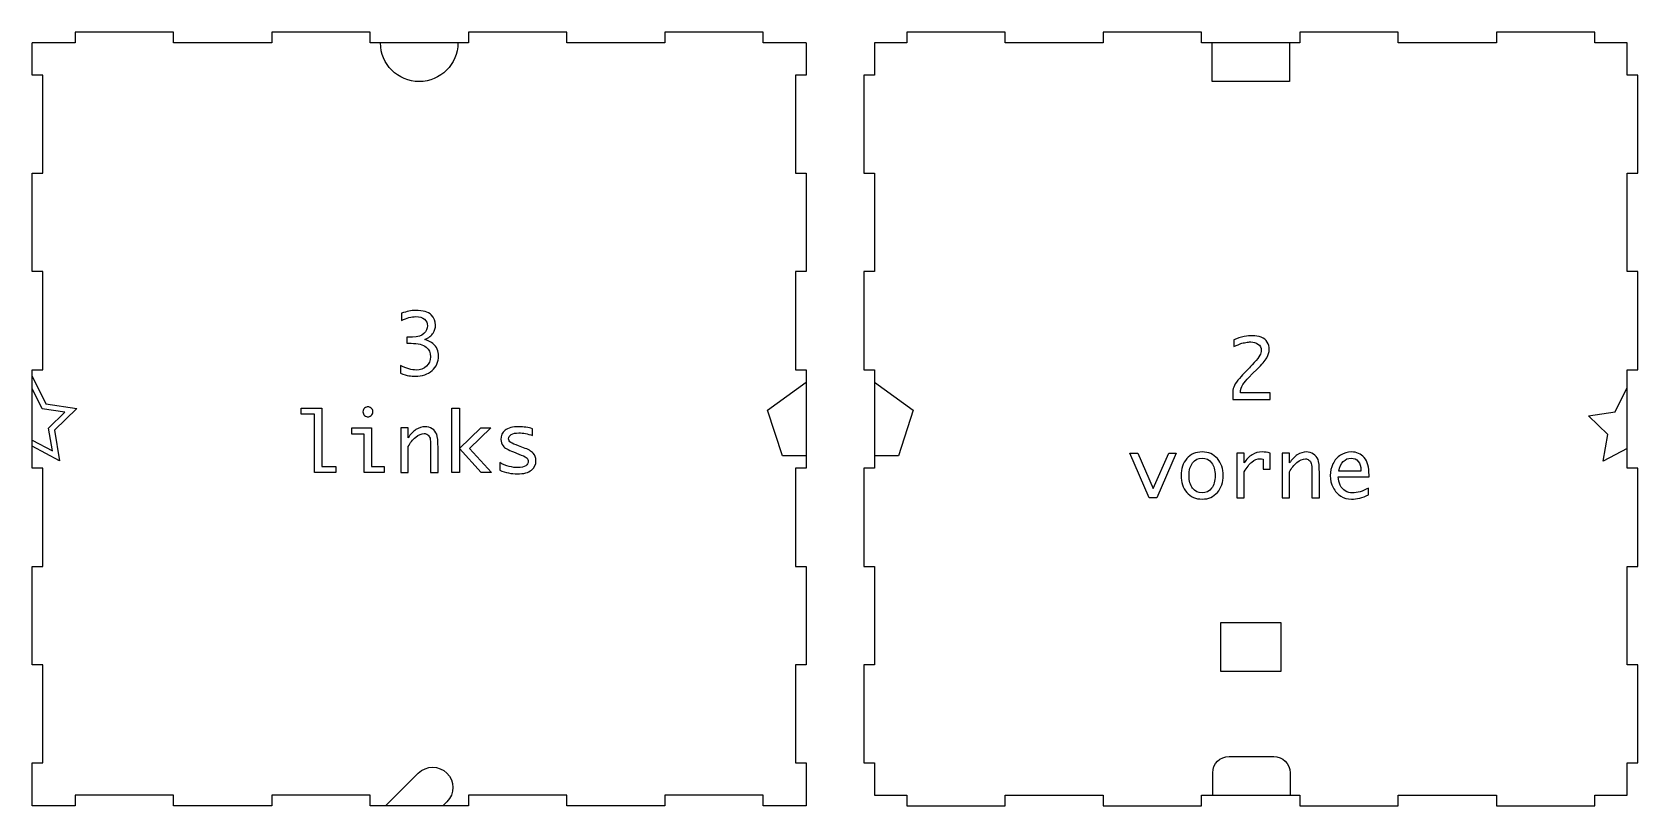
# Model space of a CAD drawing. Extents: x 1086 to 1928, y 87 to 717.
# Drawn here: x 1086.3 to 1501.1, y 516.9 to 716.9 of the extents above; entities that cross this region are included whole.
import ezdxf

# ---------------------------------------------------------------- set-up
doc = ezdxf.new("R2010")
doc.units = 0
doc.header["$MEASUREMENT"] = 0
doc.layers.add('EBENE_1', color=7, linetype='CONTINUOUS')

msp = doc.modelspace()

# ---------------------------------------------------------------- linework, layer by layer
at = {"layer": 'EBENE_1', "color": 5}
for points in [[(1286.26, 714.11), (1275.16, 714.11), (1275.16, 716.9), (1249.76, 716.9), (1249.76, 714.11), (1224.36, 714.11), (1224.36, 716.9), (1198.96, 716.9), (1198.96, 714.11), (1173.56, 714.11), (1173.56, 716.9), (1148.16, 716.9), (1148.16, 714.11), (1122.76, 714.11), (1122.76, 716.9), (1097.36, 716.9), (1097.36, 714.11), (1086.26, 714.11)], [(1086.26, 516.9), (1086.26, 528), (1089.05, 528), (1089.05, 553.4), (1086.26, 553.4), (1086.26, 578.8), (1089.05, 578.8), (1089.05, 604.2), (1086.26, 604.2), (1086.26, 629.6), (1089.05, 629.6), (1089.05, 655), (1086.26, 655), (1086.26, 680.4), (1089.05, 680.4), (1089.05, 705.8), (1086.26, 705.8), (1086.26, 714.11)], [(1286.26, 714.11), (1286.26, 705.8), (1283.46, 705.8), (1283.46, 680.4), (1286.26, 680.4), (1286.26, 655), (1283.46, 655), (1283.46, 629.6), (1286.26, 629.6), (1286.26, 604.2), (1283.46, 604.2), (1283.46, 578.8), (1286.26, 578.8), (1286.26, 553.4), (1283.46, 553.4), (1283.46, 528), (1286.26, 528), (1286.26, 516.9)], [(1303.9, 714.11), (1303.9, 705.8), (1301.1, 705.8), (1301.1, 680.4), (1303.9, 680.4), (1303.9, 655), (1301.1, 655), (1301.1, 629.6), (1303.9, 629.6), (1303.9, 604.2), (1301.1, 604.2), (1301.1, 578.8), (1303.9, 578.8), (1303.9, 553.4), (1301.1, 553.4), (1301.1, 528), (1303.9, 528), (1303.9, 519.7)], [(1498.31, 714.11), (1490, 714.11), (1490, 716.9), (1464.6, 716.9), (1464.6, 714.11), (1439.2, 714.11), (1439.2, 716.9), (1413.8, 716.9), (1413.8, 714.11), (1388.4, 714.11), (1388.4, 716.9), (1363, 716.9), (1363, 714.11), (1337.6, 714.11), (1337.6, 716.9), (1312.2, 716.9), (1312.2, 714.11), (1303.9, 714.11)], [(1498.31, 519.7), (1498.31, 528), (1501.1, 528), (1501.1, 553.4), (1498.31, 553.4), (1498.31, 578.8), (1501.1, 578.8), (1501.1, 604.2), (1498.31, 604.2), (1498.31, 629.6), (1501.1, 629.6), (1501.1, 655), (1498.31, 655), (1498.31, 680.4), (1501.1, 680.4), (1501.1, 705.8), (1498.31, 705.8), (1498.31, 714.11)], [(1408.85, 551.61), (1393.35, 551.61), (1393.35, 564.31), (1408.85, 564.31), (1408.85, 551.61)], [(1286.26, 516.9), (1275.16, 516.9), (1275.16, 519.7), (1249.76, 519.7), (1249.76, 516.9), (1224.36, 516.9), (1224.36, 519.7), (1198.96, 519.7), (1198.96, 516.9), (1173.56, 516.9), (1173.56, 519.7), (1148.16, 519.7), (1148.16, 516.9), (1122.76, 516.9), (1122.76, 519.7), (1097.36, 519.7), (1097.36, 516.9), (1086.26, 516.9)], [(1303.9, 519.7), (1312.2, 519.7), (1312.2, 516.9), (1337.6, 516.9), (1337.6, 519.7), (1363, 519.7), (1363, 516.9), (1388.4, 516.9), (1388.4, 519.7), (1413.8, 519.7), (1413.8, 516.9), (1439.2, 516.9), (1439.2, 519.7), (1464.6, 519.7), (1464.6, 516.9), (1490, 516.9), (1490, 519.7), (1498.31, 519.7)]]:
    msp.add_lwpolyline(points, dxfattribs=at)
at = {"layer": 'EBENE_1', "color": 1}
for points in [[(1411.1, 714.11), (1411.1, 704.11), (1391.1, 704.11), (1391.1, 714.11)], [(1086.26, 628.01), (1089.82, 620.8), (1097.77, 619.64), (1092.01, 614.03), (1093.37, 606.1), (1086.26, 609.84)], [(1086.26, 611.44), (1091.5, 608.68), (1090.5, 614.52), (1094.74, 618.65), (1088.88, 619.51), (1086.26, 624.82)], [(1286.26, 607.39), (1280.08, 607.39), (1276.26, 619.15), (1286.26, 626.41)], [(1303.9, 626.41), (1313.9, 619.15), (1310.08, 607.39), (1303.9, 607.39)], [(1498.31, 609.24), (1492.13, 605.99), (1493.31, 612.88), (1488.31, 617.75), (1495.22, 618.75), (1498.31, 625.02)]]:
    msp.add_lwpolyline(points, dxfattribs=at)
at = {"layer": 'EBENE_1', "color": 3}
for points in [[(1159.2, 603.04), (1159.2, 618.12), (1155.75, 618.12), (1155.75, 619.73), (1161.13, 619.73), (1161.13, 604.65), (1164.73, 604.65), (1164.73, 603.04), (1159.2, 603.04)], [(1194.73, 603.04), (1194.73, 619.73), (1196.65, 619.73), (1196.65, 609.25), (1202.2, 614.59), (1204.74, 614.59), (1199.25, 609.3), (1204.91, 603.04), (1202.26, 603.04), (1196.65, 609.25), (1196.65, 603.04), (1194.73, 603.04)], [(1172.04, 603.04), (1172.04, 612.99), (1168.84, 612.99), (1168.84, 614.59), (1173.96, 614.59), (1173.96, 604.65), (1177.18, 604.65), (1177.18, 603.04), (1172.04, 603.04)], [(1374.84, 596.52), (1369.82, 608.06), (1371.93, 608.06), (1375.89, 598.92), (1379.92, 608.06), (1381.85, 608.06), (1376.8, 596.52), (1374.84, 596.52)]]:
    msp.add_lwpolyline(points, dxfattribs=at)
at = {"layer": 'EBENE_1', "color": 1}
for points, knots in [([(1196.26, 714.11), (1196.26, 714.11), (1196.26, 714.11), (1196.26, 714.11), (1196.26, 708.59), (1191.78, 704.11), (1186.26, 704.11), (1186.26, 704.11), (1186.26, 704.11), (1186.26, 704.11), (1180.73, 704.11), (1176.26, 708.59), (1176.26, 714.11), (1176.26, 714.11), (1176.26, 714.11), (1176.26, 714.11)], [0, 0, 0, 0, 1, 1, 1, 2, 2, 2, 3, 3, 3, 4, 4, 4, 5, 5, 5, 5]), ([(1177.56, 516.9), (1177.56, 516.9), (1186.03, 525.37), (1186.03, 525.37), (1188.07, 527.41), (1191.38, 527.41), (1193.42, 525.37), (1195.47, 523.33), (1195.47, 520.02), (1193.42, 517.97), (1193.42, 517.97), (1192.35, 516.9), (1192.35, 516.9)], [0, 0, 0, 0, 1, 1, 1, 2, 2, 2, 3, 3, 3, 4, 4, 4, 4]), ([(1391.25, 519.7), (1391.25, 519.7), (1391.25, 525.46), (1391.25, 525.46), (1391.25, 527.79), (1393.15, 529.7), (1395.48, 529.7), (1395.48, 529.7), (1407.01, 529.7), (1407.01, 529.7), (1409.34, 529.7), (1411.25, 527.79), (1411.25, 525.46), (1411.25, 525.46), (1411.25, 519.7), (1411.25, 519.7)], [0, 0, 0, 0, 1, 1, 1, 2, 2, 2, 3, 3, 3, 4, 4, 4, 5, 5, 5, 5])]:
    msp.add_open_spline(points, degree=3, knots=knots, dxfattribs=at)
at = {"layer": 'EBENE_1', "color": 3}
for points, knots in [([(1181.4, 628.73), (1181.4, 628.73), (1181.4, 630.76), (1181.4, 630.76), (1182.98, 629.96), (1184.35, 629.56), (1185.51, 629.56), (1186.57, 629.56), (1187.45, 629.88), (1188.14, 630.53), (1188.83, 631.17), (1189.18, 632), (1189.18, 633.01), (1189.18, 634.03), (1188.8, 634.86), (1188.03, 635.5), (1187.27, 636.14), (1185.98, 636.47), (1184.15, 636.47), (1184.15, 636.47), (1183.09, 636.47), (1183.09, 636.47), (1183.09, 636.47), (1183.09, 638.07), (1183.09, 638.07), (1183.09, 638.07), (1184.57, 638.07), (1184.57, 638.07), (1185.91, 638.07), (1186.88, 638.37), (1187.48, 638.97), (1188.08, 639.57), (1188.38, 640.24), (1188.38, 640.98), (1188.38, 641.65), (1188.14, 642.21), (1187.65, 642.67), (1187.16, 643.13), (1186.41, 643.36), (1185.39, 643.36), (1184.26, 643.36), (1183.03, 643.04), (1181.72, 642.4), (1181.72, 642.4), (1181.72, 644.23), (1181.72, 644.23), (1183.03, 644.72), (1184.23, 644.96), (1185.32, 644.96), (1187.27, 644.96), (1188.62, 644.58), (1189.36, 643.81), (1190.1, 643.04), (1190.47, 642.16), (1190.47, 641.18), (1190.47, 640.45), (1190.27, 639.76), (1189.88, 639.12), (1189.49, 638.48), (1188.76, 637.91), (1187.71, 637.41), (1188.64, 637.13), (1189.34, 636.79), (1189.82, 636.39), (1190.29, 635.99), (1190.65, 635.52), (1190.9, 634.98), (1191.14, 634.43), (1191.26, 633.82), (1191.26, 633.15), (1191.26, 631.65), (1190.71, 630.4), (1189.59, 629.43), (1188.48, 628.45), (1187.04, 627.96), (1185.28, 627.96), (1184.77, 627.96), (1184.21, 628), (1183.61, 628.07), (1183.01, 628.15), (1182.27, 628.37), (1181.4, 628.73)], [0, 0, 0, 0, 1, 1, 1, 2, 2, 2, 3, 3, 3, 4, 4, 4, 5, 5, 5, 6, 6, 6, 7, 7, 7, 8, 8, 8, 9, 9, 9, 10, 10, 10, 11, 11, 11, 12, 12, 12, 13, 13, 13, 14, 14, 14, 15, 15, 15, 16, 16, 16, 17, 17, 17, 18, 18, 18, 19, 19, 19, 20, 20, 20, 21, 21, 21, 22, 22, 22, 23, 23, 23, 24, 24, 24, 25, 25, 25, 26, 26, 26, 27, 27, 27, 27]), ([(1406.12, 621.92), (1406.12, 621.92), (1396.42, 621.92), (1396.42, 621.92), (1396.42, 621.92), (1396.42, 623.69), (1396.42, 623.69), (1396.42, 624.14), (1396.51, 624.63), (1396.7, 625.15), (1396.88, 625.67), (1397.24, 626.25), (1397.76, 626.9), (1398.29, 627.55), (1398.84, 628.17), (1399.42, 628.77), (1399.42, 628.77), (1400.52, 629.89), (1400.52, 629.89), (1400.74, 630.12), (1401.22, 630.64), (1401.96, 631.47), (1402.7, 632.3), (1403.2, 632.93), (1403.43, 633.37), (1403.67, 633.81), (1403.79, 634.25), (1403.79, 634.67), (1403.79, 635.36), (1403.51, 635.89), (1402.96, 636.27), (1402.41, 636.65), (1401.79, 636.83), (1401.1, 636.83), (1400.71, 636.83), (1400.27, 636.79), (1399.79, 636.7), (1399.3, 636.61), (1398.88, 636.5), (1398.51, 636.38), (1398.15, 636.26), (1397.56, 636.02), (1396.74, 635.65), (1396.74, 635.65), (1396.74, 637.35), (1396.74, 637.35), (1397.61, 637.76), (1398.48, 638.05), (1399.35, 638.2), (1400.22, 638.36), (1400.94, 638.44), (1401.5, 638.44), (1402.34, 638.44), (1403.1, 638.3), (1403.8, 638.03), (1404.5, 637.76), (1405.02, 637.33), (1405.36, 636.76), (1405.71, 636.19), (1405.88, 635.58), (1405.88, 634.93), (1405.88, 634.21), (1405.66, 633.47), (1405.22, 632.71), (1404.78, 631.95), (1403.95, 630.98), (1402.74, 629.79), (1402.74, 629.79), (1401.56, 628.62), (1401.56, 628.62), (1401.56, 628.62), (1400.57, 627.65), (1400.57, 627.65), (1399.94, 627.01), (1399.44, 626.4), (1399.05, 625.81), (1398.67, 625.21), (1398.45, 624.51), (1398.41, 623.69), (1398.41, 623.69), (1406.12, 623.69), (1406.12, 623.69), (1406.12, 623.69), (1406.12, 621.92), (1406.12, 621.92)], [0, 0, 0, 0, 1, 1, 1, 2, 2, 2, 3, 3, 3, 4, 4, 4, 5, 5, 5, 6, 6, 6, 7, 7, 7, 8, 8, 8, 9, 9, 9, 10, 10, 10, 11, 11, 11, 12, 12, 12, 13, 13, 13, 14, 14, 14, 15, 15, 15, 16, 16, 16, 17, 17, 17, 18, 18, 18, 19, 19, 19, 20, 20, 20, 21, 21, 21, 22, 22, 22, 23, 23, 23, 24, 24, 24, 25, 25, 25, 26, 26, 26, 27, 27, 27, 28, 28, 28, 28]), ([(1171.73, 618.76), (1171.73, 619.19), (1171.88, 619.51), (1172.17, 619.73), (1172.47, 619.94), (1172.75, 620.05), (1173.01, 620.05), (1173.27, 620.05), (1173.56, 619.94), (1173.85, 619.73), (1174.15, 619.51), (1174.29, 619.19), (1174.29, 618.76), (1174.29, 618.33), (1174.15, 618.02), (1173.85, 617.8), (1173.56, 617.59), (1173.27, 617.48), (1173.01, 617.48), (1172.75, 617.48), (1172.47, 617.59), (1172.17, 617.8), (1171.88, 618.02), (1171.73, 618.33), (1171.73, 618.76)], [0, 0, 0, 0, 1, 1, 1, 2, 2, 2, 3, 3, 3, 4, 4, 4, 5, 5, 5, 6, 6, 6, 7, 7, 7, 8, 8, 8, 8]), ([(1181.51, 603.04), (1181.51, 603.04), (1181.51, 614.59), (1181.51, 614.59), (1181.51, 614.59), (1183.43, 614.59), (1183.43, 614.59), (1183.43, 614.59), (1183.43, 612.07), (1183.43, 612.07), (1183.98, 612.96), (1184.65, 613.65), (1185.42, 614.16), (1186.2, 614.66), (1186.98, 614.91), (1187.76, 614.91), (1188.44, 614.91), (1189.06, 614.73), (1189.62, 614.37), (1190.18, 614.01), (1190.57, 613.53), (1190.79, 612.95), (1191.02, 612.36), (1191.13, 611.21), (1191.13, 609.49), (1191.13, 609.49), (1191.13, 603.04), (1191.13, 603.04), (1191.13, 603.04), (1189.21, 603.04), (1189.21, 603.04), (1189.21, 603.04), (1189.21, 609.73), (1189.21, 609.73), (1189.21, 610.84), (1189.15, 611.57), (1189.05, 611.93), (1188.94, 612.28), (1188.74, 612.57), (1188.46, 612.8), (1188.17, 613.03), (1187.86, 613.14), (1187.52, 613.14), (1186.85, 613.14), (1186.12, 612.82), (1185.35, 612.18), (1184.57, 611.54), (1183.93, 610.74), (1183.43, 609.77), (1183.43, 609.77), (1183.43, 603.04), (1183.43, 603.04), (1183.43, 603.04), (1181.51, 603.04), (1181.51, 603.04)], [0, 0, 0, 0, 1, 1, 1, 2, 2, 2, 3, 3, 3, 4, 4, 4, 5, 5, 5, 6, 6, 6, 7, 7, 7, 8, 8, 8, 9, 9, 9, 10, 10, 10, 11, 11, 11, 12, 12, 12, 13, 13, 13, 14, 14, 14, 15, 15, 15, 16, 16, 16, 17, 17, 17, 18, 18, 18, 18]), ([(1207.05, 603.65), (1207.05, 603.65), (1207.05, 605.69), (1207.05, 605.69), (1207.82, 605.19), (1208.63, 604.83), (1209.5, 604.63), (1210.36, 604.43), (1211.09, 604.33), (1211.69, 604.33), (1212.66, 604.33), (1213.36, 604.48), (1213.78, 604.8), (1214.21, 605.11), (1214.43, 605.5), (1214.43, 605.97), (1214.43, 606.28), (1214.33, 606.55), (1214.13, 606.77), (1213.93, 606.99), (1213.43, 607.26), (1212.64, 607.58), (1212.64, 607.58), (1211.98, 607.85), (1211.98, 607.85), (1211.98, 607.85), (1210.64, 608.38), (1210.64, 608.38), (1209.21, 608.94), (1208.31, 609.45), (1207.93, 609.93), (1207.56, 610.4), (1207.37, 610.97), (1207.37, 611.64), (1207.37, 612.59), (1207.73, 613.38), (1208.47, 613.99), (1209.2, 614.6), (1210.4, 614.91), (1212.04, 614.91), (1213.28, 614.91), (1214.45, 614.73), (1215.55, 614.37), (1215.55, 614.37), (1215.55, 612.63), (1215.55, 612.63), (1214.28, 613.08), (1213.09, 613.31), (1211.97, 613.31), (1211.16, 613.31), (1210.52, 613.16), (1210.06, 612.88), (1209.6, 612.59), (1209.37, 612.24), (1209.37, 611.81), (1209.37, 611.4), (1209.57, 611.07), (1209.97, 610.82), (1210.36, 610.57), (1211, 610.28), (1211.89, 609.96), (1211.89, 609.96), (1213.2, 609.48), (1213.2, 609.48), (1214.39, 609.05), (1215.23, 608.58), (1215.71, 608.07), (1216.19, 607.56), (1216.43, 606.92), (1216.43, 606.16), (1216.43, 605.16), (1216.05, 604.34), (1215.28, 603.69), (1214.51, 603.05), (1213.28, 602.72), (1211.59, 602.72), (1210.12, 602.72), (1208.6, 603.03), (1207.05, 603.65)], [0, 0, 0, 0, 1, 1, 1, 2, 2, 2, 3, 3, 3, 4, 4, 4, 5, 5, 5, 6, 6, 6, 7, 7, 7, 8, 8, 8, 9, 9, 9, 10, 10, 10, 11, 11, 11, 12, 12, 12, 13, 13, 13, 14, 14, 14, 15, 15, 15, 16, 16, 16, 17, 17, 17, 18, 18, 18, 19, 19, 19, 20, 20, 20, 21, 21, 21, 22, 22, 22, 23, 23, 23, 24, 24, 24, 25, 25, 25, 26, 26, 26, 26]), ([(1388.53, 596.2), (1386.88, 596.2), (1385.55, 596.78), (1384.56, 597.93), (1383.57, 599.08), (1383.08, 600.54), (1383.08, 602.3), (1383.08, 604.05), (1383.57, 605.51), (1384.56, 606.66), (1385.55, 607.81), (1386.88, 608.38), (1388.53, 608.38), (1390.17, 608.38), (1391.49, 607.81), (1392.48, 606.66), (1393.47, 605.51), (1393.97, 604.05), (1393.97, 602.3), (1393.97, 600.54), (1393.47, 599.08), (1392.48, 597.93), (1391.49, 596.78), (1390.17, 596.2), (1388.53, 596.2)], [0, 0, 0, 0, 1, 1, 1, 2, 2, 2, 3, 3, 3, 4, 4, 4, 5, 5, 5, 6, 6, 6, 7, 7, 7, 8, 8, 8, 8]), ([(1388.53, 597.8), (1389.55, 597.8), (1390.37, 598.2), (1390.97, 599), (1391.58, 599.8), (1391.88, 600.9), (1391.88, 602.3), (1391.88, 603.69), (1391.58, 604.78), (1390.97, 605.58), (1390.37, 606.38), (1389.55, 606.78), (1388.53, 606.78), (1387.5, 606.78), (1386.68, 606.38), (1386.07, 605.58), (1385.47, 604.78), (1385.16, 603.69), (1385.16, 602.3), (1385.16, 600.9), (1385.47, 599.8), (1386.07, 599), (1386.68, 598.2), (1387.5, 597.8), (1388.53, 597.8)], [0, 0, 0, 0, 1, 1, 1, 2, 2, 2, 3, 3, 3, 4, 4, 4, 5, 5, 5, 6, 6, 6, 7, 7, 7, 8, 8, 8, 8]), ([(1397.46, 596.52), (1397.46, 596.52), (1397.46, 608.06), (1397.46, 608.06), (1397.46, 608.06), (1399.39, 608.06), (1399.39, 608.06), (1399.39, 608.06), (1399.39, 605.54), (1399.39, 605.54), (1399.98, 606.49), (1400.67, 607.2), (1401.45, 607.68), (1402.22, 608.15), (1403.09, 608.38), (1404.04, 608.38), (1404.73, 608.38), (1405.43, 608.28), (1406.12, 608.06), (1406.12, 608.06), (1406.12, 603.9), (1406.12, 603.9), (1406.12, 603.9), (1404.27, 603.9), (1404.27, 603.9), (1404.27, 603.9), (1404.27, 606.53), (1404.27, 606.53), (1403.95, 606.59), (1403.7, 606.62), (1403.51, 606.62), (1402.79, 606.62), (1402.09, 606.33), (1401.4, 605.77), (1400.71, 605.2), (1400.04, 604.36), (1399.39, 603.23), (1399.39, 603.23), (1399.39, 596.52), (1399.39, 596.52), (1399.39, 596.52), (1397.46, 596.52), (1397.46, 596.52)], [0, 0, 0, 0, 1, 1, 1, 2, 2, 2, 3, 3, 3, 4, 4, 4, 5, 5, 5, 6, 6, 6, 7, 7, 7, 8, 8, 8, 9, 9, 9, 10, 10, 10, 11, 11, 11, 12, 12, 12, 13, 13, 13, 14, 14, 14, 14]), ([(1409.18, 596.52), (1409.18, 596.52), (1409.18, 608.06), (1409.18, 608.06), (1409.18, 608.06), (1411.11, 608.06), (1411.11, 608.06), (1411.11, 608.06), (1411.11, 605.54), (1411.11, 605.54), (1411.66, 606.43), (1412.32, 607.13), (1413.1, 607.63), (1413.88, 608.13), (1414.66, 608.38), (1415.44, 608.38), (1416.12, 608.38), (1416.74, 608.2), (1417.3, 607.84), (1417.85, 607.48), (1418.25, 607.01), (1418.47, 606.42), (1418.69, 605.84), (1418.81, 604.68), (1418.81, 602.97), (1418.81, 602.97), (1418.81, 596.52), (1418.81, 596.52), (1418.81, 596.52), (1416.88, 596.52), (1416.88, 596.52), (1416.88, 596.52), (1416.88, 603.21), (1416.88, 603.21), (1416.88, 604.32), (1416.83, 605.05), (1416.72, 605.4), (1416.62, 605.76), (1416.42, 606.05), (1416.13, 606.28), (1415.85, 606.5), (1415.54, 606.62), (1415.2, 606.62), (1414.52, 606.62), (1413.8, 606.3), (1413.02, 605.66), (1412.25, 605.02), (1411.61, 604.21), (1411.11, 603.25), (1411.11, 603.25), (1411.11, 596.52), (1411.11, 596.52), (1411.11, 596.52), (1409.18, 596.52), (1409.18, 596.52)], [0, 0, 0, 0, 1, 1, 1, 2, 2, 2, 3, 3, 3, 4, 4, 4, 5, 5, 5, 6, 6, 6, 7, 7, 7, 8, 8, 8, 9, 9, 9, 10, 10, 10, 11, 11, 11, 12, 12, 12, 13, 13, 13, 14, 14, 14, 15, 15, 15, 16, 16, 16, 17, 17, 17, 18, 18, 18, 18]), ([(1431.49, 597.29), (1429.95, 596.56), (1428.5, 596.2), (1427.13, 596.2), (1426.08, 596.2), (1425.15, 596.46), (1424.33, 596.97), (1423.51, 597.49), (1422.86, 598.23), (1422.37, 599.19), (1421.87, 600.15), (1421.63, 601.18), (1421.63, 602.27), (1421.63, 603.32), (1421.86, 604.34), (1422.33, 605.31), (1422.8, 606.28), (1423.45, 607.03), (1424.29, 607.57), (1425.13, 608.11), (1426.07, 608.38), (1427.1, 608.38), (1428.48, 608.38), (1429.58, 607.9), (1430.41, 606.92), (1431.24, 605.94), (1431.65, 604.44), (1431.65, 602.4), (1431.65, 602.4), (1431.65, 601.99), (1431.65, 601.99), (1431.65, 601.99), (1423.69, 601.99), (1423.69, 601.99), (1423.69, 601.19), (1423.86, 600.45), (1424.2, 599.79), (1424.53, 599.13), (1424.97, 598.63), (1425.51, 598.3), (1426.06, 597.97), (1426.68, 597.8), (1427.37, 597.8), (1428.61, 597.8), (1429.98, 598.22), (1431.49, 599.04), (1431.49, 599.04), (1431.49, 597.29), (1431.49, 597.29)], [0, 0, 0, 0, 1, 1, 1, 2, 2, 2, 3, 3, 3, 4, 4, 4, 5, 5, 5, 6, 6, 6, 7, 7, 7, 8, 8, 8, 9, 9, 9, 10, 10, 10, 11, 11, 11, 12, 12, 12, 13, 13, 13, 14, 14, 14, 15, 15, 15, 16, 16, 16, 16]), ([(1423.81, 603.42), (1423.81, 603.42), (1429.56, 603.42), (1429.56, 603.42), (1429.56, 603.42), (1429.56, 603.7), (1429.56, 603.7), (1429.56, 604.64), (1429.33, 605.39), (1428.87, 605.95), (1428.41, 606.5), (1427.79, 606.78), (1427.02, 606.78), (1426.24, 606.78), (1425.57, 606.5), (1425, 605.93), (1424.43, 605.37), (1424.04, 604.53), (1423.81, 603.42)], [0, 0, 0, 0, 1, 1, 1, 2, 2, 2, 3, 3, 3, 4, 4, 4, 5, 5, 5, 6, 6, 6, 6])]:
    msp.add_open_spline(points, degree=3, knots=knots, dxfattribs=at)

doc.saveas('drawing.dxf')
